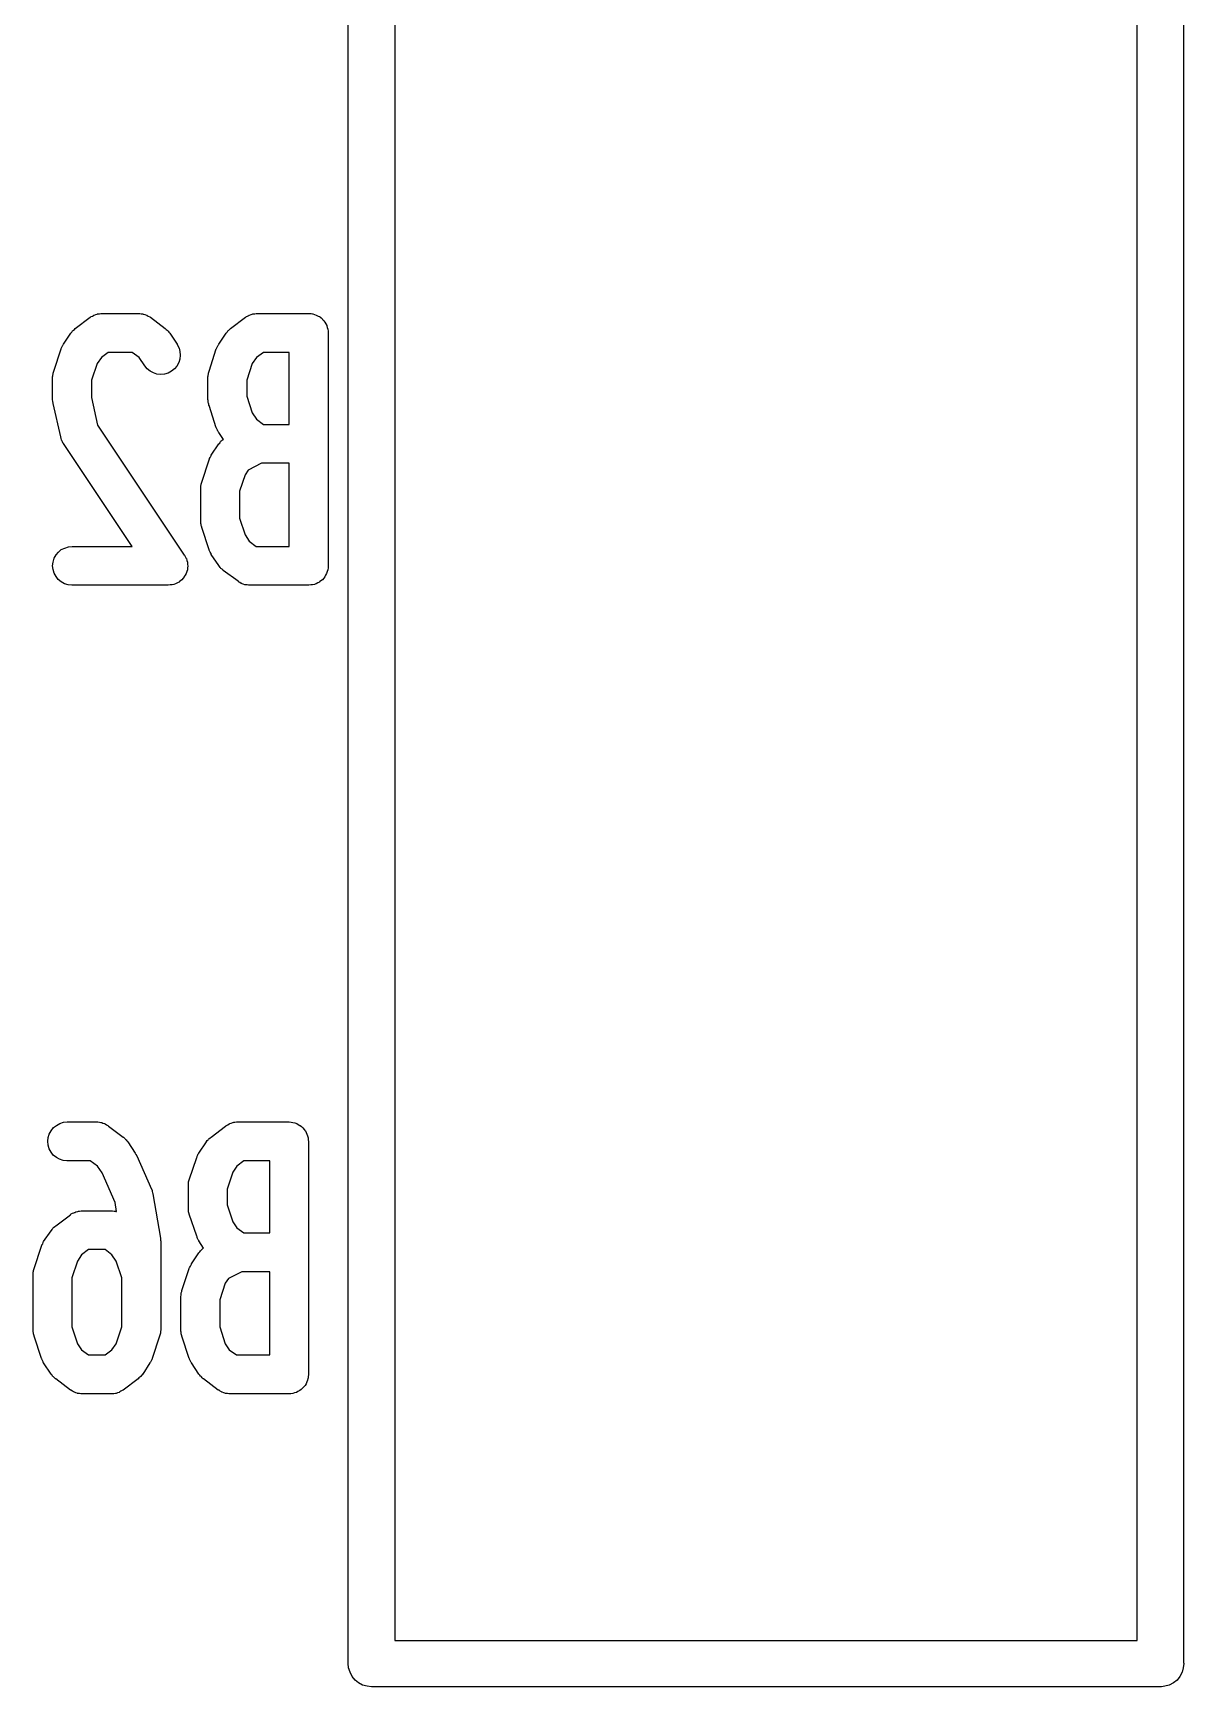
# Model space of a CAD drawing. Extents: x 85 to 230, y -159 to -77.
# Drawn here: x 221.88 to 225.58, y -107.76 to -102.43 of the extents above; entities that cross this region are included whole.
import ezdxf

# ---------------------------------------------------------------- set-up
doc = ezdxf.new("R2010")
doc.units = 0
doc.header["$MEASUREMENT"] = 0
doc.layers.add('BLACK', color=7, linetype='CONTINUOUS')

msp = doc.modelspace()

# ---------------------------------------------------------------- linework, layer by layer
at = {"layer": 'BLACK', "linetype": 'CONTINUOUS'}
for p, q in [((222.89, -107.677), (222.89, -77.2042)), ((225.58, -77.2042), (225.58, -107.677)), ((223.04, -77.2755), (223.04, -107.606)), ((225.43, -107.606), (225.43, -77.2755)), ((222.011, -103.382), (222.059, -103.346)), ((222.059, -103.346), (222.061, -103.345)), ((222.059, -103.346), (222.059, -103.346)), ((222.061, -103.345), (222.062, -103.344)), ((222.062, -103.344), (222.066, -103.342)), ((222.066, -103.342), (222.07, -103.34)), ((222.07, -103.34), (222.071, -103.339)), ((222.071, -103.339), (222.072, -103.339)), ((222.072, -103.339), (222.077, -103.337)), ((222.077, -103.337), (222.081, -103.336)), ((222.081, -103.336), (222.083, -103.335)), ((222.083, -103.335), (222.084, -103.335)), ((222.084, -103.335), (222.089, -103.335)), ((222.089, -103.335), (222.093, -103.334)), ((222.093, -103.334), (222.095, -103.334)), ((222.095, -103.334), (222.096, -103.334)), ((222.096, -103.334), (222.215, -103.334)), ((222.215, -103.334), (222.216, -103.334)), ((222.216, -103.334), (222.217, -103.334)), ((222.217, -103.334), (222.219, -103.334)), ((222.219, -103.334), (222.223, -103.335)), ((222.223, -103.335), (222.228, -103.335)), ((222.228, -103.335), (222.23, -103.336)), ((222.23, -103.336), (222.231, -103.336)), ((222.231, -103.336), (222.235, -103.337)), ((222.235, -103.337), (222.24, -103.339)), ((222.24, -103.339), (222.241, -103.339)), ((222.241, -103.339), (222.242, -103.34)), ((222.242, -103.34), (222.246, -103.342)), ((222.246, -103.342), (222.251, -103.345)), ((222.251, -103.345), (222.252, -103.346)), ((222.252, -103.346), (222.253, -103.346)), ((222.253, -103.346), (222.3, -103.382)), ((222.511, -103.382), (222.559, -103.346)), ((222.559, -103.346), (222.561, -103.345)), ((222.559, -103.346), (222.559, -103.346)), ((222.561, -103.345), (222.562, -103.344)), ((222.562, -103.344), (222.566, -103.342)), ((222.566, -103.342), (222.57, -103.34)), ((222.57, -103.34), (222.571, -103.339)), ((222.571, -103.339), (222.572, -103.339)), ((222.572, -103.339), (222.577, -103.337)), ((222.577, -103.337), (222.581, -103.336)), ((222.581, -103.336), (222.583, -103.335)), ((222.583, -103.335), (222.584, -103.335)), ((222.584, -103.335), (222.589, -103.335)), ((222.589, -103.335), (222.593, -103.334)), ((222.593, -103.334), (222.595, -103.334)), ((222.595, -103.334), (222.596, -103.334)), ((222.596, -103.334), (222.763, -103.334)), ((222.763, -103.334), (222.763, -103.334)), ((222.763, -103.334), (222.763, -103.334)), ((222.763, -103.334), (222.764, -103.334)), ((222.763, -103.334), (222.763, -103.334)), ((222.764, -103.334), (222.77, -103.334)), ((222.77, -103.334), (222.775, -103.335)), ((222.775, -103.335), (222.776, -103.335)), ((222.776, -103.335), (222.776, -103.335)), ((222.776, -103.335), (222.781, -103.337)), ((222.781, -103.337), (222.787, -103.339)), ((222.787, -103.339), (222.787, -103.339)), ((222.787, -103.339), (222.787, -103.339)), ((222.787, -103.339), (222.793, -103.342)), ((222.793, -103.342), (222.798, -103.344)), ((222.798, -103.344), (222.798, -103.345)), ((222.798, -103.345), (222.798, -103.345)), ((222.798, -103.345), (222.803, -103.348)), ((222.803, -103.348), (222.807, -103.352)), ((222.807, -103.352), (222.807, -103.352)), ((222.807, -103.352), (222.807, -103.353)), ((222.807, -103.353), (222.811, -103.357)), ((222.811, -103.357), (222.815, -103.362)), ((221.973, -103.433), (221.997, -103.397)), ((221.997, -103.397), (222, -103.394)), ((221.997, -103.397), (221.997, -103.397)), ((222, -103.394), (222.002, -103.39)), ((222.002, -103.39), (222.004, -103.389)), ((222.004, -103.389), (222.005, -103.387)), ((222.005, -103.387), (222.008, -103.385)), ((222.008, -103.385), (222.011, -103.382)), ((222.3, -103.382), (222.301, -103.383)), ((222.301, -103.383), (222.304, -103.385)), ((222.304, -103.385), (222.307, -103.388)), ((222.307, -103.388), (222.308, -103.389)), ((222.308, -103.389), (222.31, -103.391)), ((222.31, -103.391), (222.312, -103.394)), ((222.312, -103.394), (222.315, -103.397)), ((222.315, -103.397), (222.339, -103.433)), ((222.473, -103.433), (222.497, -103.397)), ((222.497, -103.397), (222.5, -103.394)), ((222.497, -103.397), (222.497, -103.397)), ((222.5, -103.394), (222.502, -103.39)), ((222.502, -103.39), (222.504, -103.389)), ((222.504, -103.389), (222.505, -103.387)), ((222.505, -103.387), (222.508, -103.385)), ((222.508, -103.385), (222.511, -103.382)), ((222.815, -103.362), (222.815, -103.362)), ((222.815, -103.362), (222.815, -103.362)), ((222.815, -103.362), (222.818, -103.367)), ((222.818, -103.367), (222.821, -103.372)), ((222.821, -103.372), (222.821, -103.373)), ((222.821, -103.373), (222.821, -103.373)), ((222.821, -103.373), (222.822, -103.379)), ((222.822, -103.379), (222.824, -103.384)), ((222.824, -103.384), (222.824, -103.384)), ((222.824, -103.384), (222.824, -103.385)), ((222.824, -103.385), (222.825, -103.39)), ((222.825, -103.39), (222.825, -103.396)), ((222.825, -103.396), (222.825, -104.146)), ((221.942, -103.519), (221.965, -103.448)), ((221.965, -103.448), (221.966, -103.447)), ((221.966, -103.446), (221.967, -103.444)), ((221.966, -103.447), (221.966, -103.446)), ((221.967, -103.444), (221.969, -103.44)), ((221.969, -103.44), (221.971, -103.436)), ((221.971, -103.436), (221.972, -103.435)), ((221.972, -103.435), (221.973, -103.433)), ((222.117, -103.459), (222.095, -103.476)), ((222.194, -103.459), (222.117, -103.459)), ((222.217, -103.476), (222.194, -103.459)), ((222.339, -103.433), (222.339, -103.434)), ((222.339, -103.434), (222.345, -103.445)), ((222.345, -103.445), (222.348, -103.456)), ((222.348, -103.456), (222.349, -103.468)), ((222.442, -103.519), (222.465, -103.448)), ((222.465, -103.448), (222.466, -103.447)), ((222.466, -103.446), (222.467, -103.444)), ((222.466, -103.447), (222.466, -103.446)), ((222.467, -103.444), (222.469, -103.44)), ((222.469, -103.44), (222.471, -103.436)), ((222.471, -103.436), (222.472, -103.435)), ((222.472, -103.435), (222.473, -103.433)), ((222.617, -103.459), (222.595, -103.476)), ((222.7, -103.459), (222.617, -103.459)), ((222.7, -103.691), (222.7, -103.459)), ((221.941, -103.523), (221.942, -103.519)), ((222.081, -103.495), (222.063, -103.549)), ((222.095, -103.476), (222.081, -103.495)), ((222.235, -103.502), (222.217, -103.476)), ((222.242, -103.512), (222.235, -103.502)), ((222.252, -103.52), (222.242, -103.512)), ((222.33, -103.512), (222.321, -103.52)), ((222.338, -103.503), (222.33, -103.512)), ((222.344, -103.492), (222.338, -103.503)), ((222.348, -103.481), (222.344, -103.492)), ((222.349, -103.468), (222.348, -103.481)), ((222.441, -103.523), (222.442, -103.519)), ((222.581, -103.495), (222.563, -103.549)), ((222.595, -103.476), (222.581, -103.495)), ((221.938, -103.538), (221.939, -103.535)), ((221.938, -103.539), (221.938, -103.538)), ((221.938, -103.611), (221.938, -103.539)), ((221.939, -103.531), (221.94, -103.529)), ((221.939, -103.535), (221.939, -103.531)), ((221.94, -103.526), (221.941, -103.523)), ((221.94, -103.529), (221.94, -103.526)), ((222.063, -103.549), (222.063, -103.604)), ((222.263, -103.525), (222.252, -103.52)), ((222.274, -103.529), (222.263, -103.525)), ((222.286, -103.53), (222.274, -103.529)), ((222.298, -103.529), (222.286, -103.53)), ((222.31, -103.526), (222.298, -103.529)), ((222.321, -103.52), (222.31, -103.526)), ((222.438, -103.538), (222.439, -103.535)), ((222.438, -103.539), (222.438, -103.538)), ((222.438, -103.611), (222.438, -103.539)), ((222.439, -103.531), (222.44, -103.529)), ((222.439, -103.535), (222.439, -103.531)), ((222.44, -103.526), (222.441, -103.523)), ((222.44, -103.529), (222.44, -103.526)), ((222.563, -103.549), (222.563, -103.6)), ((221.939, -103.617), (221.938, -103.611)), ((221.938, -103.611), (221.938, -103.611)), ((221.938, -103.611), (221.938, -103.611)), ((221.94, -103.623), (221.939, -103.617)), ((221.94, -103.624), (221.94, -103.623)), ((221.94, -103.623), (221.94, -103.623)), ((221.94, -103.623), (221.94, -103.623)), ((221.964, -103.731), (221.94, -103.624)), ((222.063, -103.604), (222.083, -103.693)), ((222.439, -103.614), (222.438, -103.611)), ((222.439, -103.618), (222.439, -103.614)), ((222.439, -103.62), (222.439, -103.618)), ((222.44, -103.623), (222.439, -103.62)), ((222.441, -103.626), (222.44, -103.623)), ((222.441, -103.63), (222.441, -103.626)), ((222.563, -103.6), (222.581, -103.654)), ((222.442, -103.63), (222.441, -103.63)), ((222.465, -103.702), (222.442, -103.63)), ((222.581, -103.654), (222.595, -103.674)), ((222.595, -103.674), (222.617, -103.691)), ((221.965, -103.736), (221.964, -103.731)), ((222.083, -103.693), (222.362, -104.112)), ((222.466, -103.703), (222.465, -103.702)), ((222.467, -103.705), (222.466, -103.703)), ((222.469, -103.709), (222.467, -103.705)), ((222.47, -103.713), (222.469, -103.709)), ((222.471, -103.714), (222.47, -103.713)), ((222.472, -103.716), (222.471, -103.714)), ((222.473, -103.717), (222.472, -103.716)), ((222.488, -103.739), (222.473, -103.717)), ((222.617, -103.691), (222.7, -103.691)), ((221.967, -103.741), (221.965, -103.736)), ((221.967, -103.742), (221.967, -103.741)), ((221.968, -103.743), (221.967, -103.742)), ((221.97, -103.747), (221.968, -103.743)), ((221.972, -103.752), (221.97, -103.747)), ((221.973, -103.752), (221.972, -103.752)), ((222.194, -104.084), (221.973, -103.752)), ((222.449, -103.79), (222.473, -103.754)), ((222.473, -103.754), (222.476, -103.751)), ((222.473, -103.754), (222.473, -103.754)), ((222.476, -103.751), (222.478, -103.748)), ((222.478, -103.748), (222.479, -103.746)), ((222.479, -103.746), (222.481, -103.744)), ((222.481, -103.744), (222.484, -103.742)), ((222.484, -103.742), (222.486, -103.74)), ((222.486, -103.74), (222.488, -103.739)), ((222.418, -103.877), (222.442, -103.805)), ((222.442, -103.804), (222.443, -103.803)), ((222.442, -103.805), (222.442, -103.804)), ((222.443, -103.801), (222.445, -103.797)), ((222.443, -103.803), (222.443, -103.801)), ((222.445, -103.797), (222.447, -103.793)), ((222.447, -103.793), (222.448, -103.792)), ((222.448, -103.792), (222.449, -103.79)), ((222.568, -103.838), (222.558, -103.853)), ((222.611, -103.816), (222.568, -103.838)), ((222.7, -103.816), (222.611, -103.816)), ((222.7, -104.084), (222.7, -103.816)), ((222.415, -103.888), (222.416, -103.886)), ((222.415, -103.892), (222.415, -103.888)), ((222.415, -103.895), (222.415, -103.892)), ((222.416, -103.883), (222.417, -103.88)), ((222.416, -103.886), (222.416, -103.883)), ((222.417, -103.88), (222.418, -103.877)), ((222.558, -103.853), (222.54, -103.906)), ((222.415, -103.896), (222.415, -103.895)), ((222.415, -104.003), (222.415, -103.896)), ((222.54, -103.906), (222.54, -103.993)), ((222.54, -103.993), (222.558, -104.047)), ((222.415, -104.007), (222.415, -104.003)), ((222.415, -104.01), (222.415, -104.007)), ((222.416, -104.013), (222.415, -104.01)), ((222.416, -104.016), (222.416, -104.013)), ((222.417, -104.019), (222.416, -104.016)), ((222.418, -104.022), (222.417, -104.019)), ((222.418, -104.023), (222.418, -104.022)), ((222.442, -104.095), (222.418, -104.023)), ((222.558, -104.047), (222.571, -104.067)), ((221.949, -104.111), (221.957, -104.102)), ((221.957, -104.102), (221.966, -104.094)), ((221.966, -104.094), (221.977, -104.089)), ((221.977, -104.089), (221.989, -104.085)), ((221.989, -104.085), (222.001, -104.084)), ((222.001, -104.084), (222.194, -104.084)), ((222.442, -104.096), (222.442, -104.095)), ((222.443, -104.098), (222.442, -104.096)), ((222.445, -104.102), (222.443, -104.098)), ((222.447, -104.106), (222.445, -104.102)), ((222.571, -104.067), (222.593, -104.084)), ((222.593, -104.084), (222.7, -104.084)), ((221.938, -104.146), (221.94, -104.134)), ((221.94, -104.158), (221.938, -104.146)), ((221.94, -104.134), (221.943, -104.122)), ((221.943, -104.17), (221.94, -104.158)), ((221.943, -104.122), (221.949, -104.111)), ((222.362, -104.112), (222.363, -104.112)), ((222.363, -104.112), (222.363, -104.112)), ((222.363, -104.112), (222.363, -104.112)), ((222.363, -104.112), (222.363, -104.112)), ((222.363, -104.112), (222.366, -104.118)), ((222.366, -104.118), (222.368, -104.123)), ((222.368, -104.123), (222.368, -104.123)), ((222.368, -104.123), (222.369, -104.123)), ((222.369, -104.123), (222.37, -104.129)), ((222.37, -104.129), (222.372, -104.135)), ((222.372, -104.135), (222.372, -104.135)), ((222.372, -104.135), (222.372, -104.135)), ((222.372, -104.135), (222.372, -104.141)), ((222.372, -104.141), (222.373, -104.147)), ((222.373, -104.147), (222.372, -104.153)), ((222.372, -104.153), (222.372, -104.159)), ((222.373, -104.147), (222.373, -104.147)), ((222.373, -104.147), (222.373, -104.147)), ((222.448, -104.107), (222.447, -104.106)), ((222.448, -104.109), (222.448, -104.107)), ((222.449, -104.11), (222.448, -104.109)), ((222.473, -104.145), (222.449, -104.11)), ((222.475, -104.148), (222.473, -104.145)), ((222.478, -104.152), (222.475, -104.148)), ((222.479, -104.153), (222.478, -104.152)), ((222.48, -104.155), (222.479, -104.153)), ((222.484, -104.157), (222.48, -104.155)), ((222.487, -104.16), (222.484, -104.157)), ((222.825, -104.153), (222.824, -104.159)), ((222.825, -104.146), (222.825, -104.147)), ((222.825, -104.147), (222.825, -104.147)), ((222.825, -104.147), (222.825, -104.147)), ((222.825, -104.147), (222.825, -104.147)), ((222.825, -104.147), (222.825, -104.153)), ((221.949, -104.181), (221.943, -104.17)), ((221.956, -104.19), (221.949, -104.181)), ((221.966, -104.198), (221.956, -104.19)), ((221.976, -104.204), (221.966, -104.198)), ((221.988, -104.207), (221.976, -104.204)), ((222, -104.209), (221.988, -104.207)), ((222.001, -104.209), (222, -104.209)), ((222.31, -104.209), (222.001, -104.209)), ((222.316, -104.208), (222.31, -104.209)), ((222.322, -104.208), (222.316, -104.208)), ((222.323, -104.208), (222.322, -104.208)), ((222.322, -104.208), (222.322, -104.208)), ((222.328, -104.206), (222.323, -104.208)), ((222.334, -104.204), (222.328, -104.206)), ((222.34, -104.201), (222.334, -104.204)), ((222.334, -104.204), (222.334, -104.204)), ((222.334, -104.204), (222.334, -104.204)), ((222.345, -104.199), (222.34, -104.201)), ((222.35, -104.195), (222.345, -104.198)), ((222.345, -104.198), (222.345, -104.198)), ((222.345, -104.198), (222.345, -104.199)), ((222.354, -104.191), (222.35, -104.195)), ((222.358, -104.186), (222.354, -104.191)), ((222.354, -104.191), (222.354, -104.191)), ((222.354, -104.191), (222.354, -104.191)), ((222.362, -104.182), (222.358, -104.186)), ((222.365, -104.176), (222.362, -104.181)), ((222.362, -104.181), (222.362, -104.181)), ((222.362, -104.181), (222.362, -104.182)), ((222.368, -104.171), (222.365, -104.176)), ((222.37, -104.165), (222.368, -104.171)), ((222.368, -104.171), (222.368, -104.171)), ((222.368, -104.171), (222.368, -104.171)), ((222.372, -104.159), (222.37, -104.165)), ((222.372, -104.159), (222.372, -104.159)), ((222.372, -104.159), (222.372, -104.159)), ((222.487, -104.161), (222.487, -104.16)), ((222.535, -104.196), (222.487, -104.161)), ((222.536, -104.197), (222.535, -104.196)), ((222.537, -104.198), (222.536, -104.197)), ((222.541, -104.2), (222.537, -104.198)), ((222.545, -104.203), (222.541, -104.2)), ((222.547, -104.203), (222.545, -104.203)), ((222.548, -104.204), (222.547, -104.203)), ((222.552, -104.205), (222.548, -104.204)), ((222.557, -104.207), (222.552, -104.205)), ((222.558, -104.207), (222.557, -104.207)), ((222.559, -104.207), (222.558, -104.207)), ((222.564, -104.208), (222.559, -104.207)), ((222.569, -104.209), (222.564, -104.208)), ((222.57, -104.209), (222.569, -104.209)), ((222.571, -104.209), (222.57, -104.209)), ((222.572, -104.209), (222.571, -104.209)), ((222.763, -104.209), (222.572, -104.209)), ((222.769, -104.208), (222.763, -104.209)), ((222.775, -104.208), (222.769, -104.208)), ((222.781, -104.206), (222.775, -104.208)), ((222.775, -104.208), (222.775, -104.208)), ((222.775, -104.208), (222.775, -104.208)), ((222.786, -104.204), (222.781, -104.206)), ((222.787, -104.204), (222.786, -104.204)), ((222.786, -104.204), (222.786, -104.204)), ((222.792, -104.201), (222.787, -104.204)), ((222.797, -104.199), (222.792, -104.201)), ((222.802, -104.195), (222.797, -104.198)), ((222.797, -104.198), (222.797, -104.198)), ((222.797, -104.198), (222.797, -104.199)), ((222.807, -104.191), (222.802, -104.195)), ((222.811, -104.186), (222.807, -104.191)), ((222.807, -104.191), (222.807, -104.191)), ((222.807, -104.191), (222.807, -104.191)), ((222.814, -104.182), (222.811, -104.186)), ((222.815, -104.181), (222.814, -104.182)), ((222.817, -104.176), (222.815, -104.181)), ((222.815, -104.181), (222.815, -104.181)), ((222.82, -104.171), (222.817, -104.176)), ((222.822, -104.165), (222.82, -104.171)), ((222.82, -104.171), (222.82, -104.171)), ((222.82, -104.171), (222.82, -104.171)), ((222.824, -104.159), (222.822, -104.165)), ((222.824, -104.159), (222.824, -104.159)), ((222.824, -104.159), (222.824, -104.159)), ((221.927, -105.976), (221.933, -105.965)), ((221.933, -105.965), (221.941, -105.955)), ((221.941, -105.955), (221.95, -105.948)), ((221.95, -105.948), (221.961, -105.942)), ((221.961, -105.942), (221.973, -105.938)), ((221.973, -105.938), (221.985, -105.937)), ((221.985, -105.937), (222.08, -105.937)), ((222.08, -105.937), (222.081, -105.937)), ((222.081, -105.937), (222.083, -105.937)), ((222.083, -105.937), (222.084, -105.937)), ((222.084, -105.937), (222.089, -105.938)), ((222.089, -105.938), (222.093, -105.939)), ((222.093, -105.939), (222.095, -105.939)), ((222.095, -105.939), (222.096, -105.939)), ((222.096, -105.939), (222.1, -105.941)), ((222.1, -105.941), (222.105, -105.942)), ((222.105, -105.942), (222.106, -105.943)), ((222.106, -105.943), (222.107, -105.943)), ((222.107, -105.943), (222.111, -105.946)), ((222.111, -105.946), (222.116, -105.948)), ((222.116, -105.948), (222.117, -105.949)), ((222.117, -105.949), (222.118, -105.95)), ((222.118, -105.95), (222.165, -105.986)), ((222.448, -105.986), (222.495, -105.95)), ((222.495, -105.95), (222.496, -105.949)), ((222.496, -105.949), (222.497, -105.949)), ((222.497, -105.949), (222.498, -105.948)), ((222.498, -105.948), (222.502, -105.946)), ((222.502, -105.946), (222.506, -105.943)), ((222.506, -105.943), (222.508, -105.943)), ((222.508, -105.943), (222.509, -105.942)), ((222.509, -105.942), (222.513, -105.941)), ((222.513, -105.941), (222.518, -105.939)), ((222.518, -105.939), (222.519, -105.939)), ((222.519, -105.939), (222.521, -105.938)), ((222.521, -105.938), (222.525, -105.938)), ((222.525, -105.938), (222.53, -105.937)), ((222.53, -105.937), (222.531, -105.937)), ((222.531, -105.937), (222.533, -105.937)), ((222.533, -105.937), (222.699, -105.937)), ((222.699, -105.937), (222.7, -105.937)), ((222.7, -105.937), (222.7, -105.937)), ((222.7, -105.937), (222.7, -105.937)), ((222.7, -105.937), (222.7, -105.937)), ((222.7, -105.937), (222.706, -105.938)), ((222.706, -105.938), (222.712, -105.939)), ((222.712, -105.939), (222.712, -105.939)), ((222.712, -105.939), (222.712, -105.939)), ((222.712, -105.939), (222.718, -105.94)), ((222.718, -105.94), (222.724, -105.942)), ((222.724, -105.942), (222.724, -105.942)), ((222.724, -105.942), (222.724, -105.942)), ((222.724, -105.942), (222.729, -105.945)), ((222.729, -105.945), (222.734, -105.948)), ((222.734, -105.948), (222.734, -105.948)), ((222.734, -105.948), (222.735, -105.948)), ((222.735, -105.948), (222.739, -105.952)), ((222.739, -105.952), (222.744, -105.956)), ((222.744, -105.956), (222.744, -105.956)), ((222.744, -105.956), (222.744, -105.956)), ((222.744, -105.956), (222.748, -105.961)), ((222.748, -105.961), (222.751, -105.965)), ((222.751, -105.965), (222.751, -105.965)), ((222.751, -105.965), (222.752, -105.966)), ((222.752, -105.966), (222.754, -105.971)), ((221.923, -105.999), (221.924, -105.987)), ((221.924, -106.012), (221.923, -105.999)), ((221.924, -105.987), (221.927, -105.976)), ((221.927, -106.023), (221.924, -106.012)), ((222.165, -105.986), (222.166, -105.986)), ((222.166, -105.986), (222.169, -105.989)), ((222.169, -105.989), (222.172, -105.991)), ((222.172, -105.991), (222.173, -105.993)), ((222.173, -105.993), (222.175, -105.994)), ((222.175, -105.994), (222.177, -105.998)), ((222.177, -105.998), (222.18, -106.001)), ((222.18, -106.001), (222.204, -106.037)), ((222.409, -106.037), (222.433, -106.001)), ((222.433, -106.001), (222.434, -106)), ((222.434, -106), (222.436, -105.997)), ((222.436, -105.997), (222.439, -105.994)), ((222.439, -105.994), (222.44, -105.992)), ((222.44, -105.992), (222.441, -105.991)), ((222.441, -105.991), (222.445, -105.988)), ((222.445, -105.988), (222.448, -105.986)), ((222.754, -105.971), (222.757, -105.976)), ((222.757, -105.976), (222.757, -105.976)), ((222.757, -105.976), (222.757, -105.976)), ((222.757, -105.976), (222.759, -105.982)), ((222.759, -105.982), (222.761, -105.988)), ((222.761, -105.988), (222.761, -105.988)), ((222.761, -105.988), (222.761, -105.988)), ((222.761, -105.988), (222.761, -105.994)), ((222.761, -105.994), (222.762, -106)), ((222.762, -106), (222.762, -106.75)), ((221.933, -106.034), (221.927, -106.023)), ((221.94, -106.044), (221.933, -106.034)), ((221.95, -106.051), (221.94, -106.044)), ((221.96, -106.057), (221.95, -106.051)), ((221.972, -106.061), (221.96, -106.057)), ((221.984, -106.062), (221.972, -106.061)), ((221.985, -106.062), (221.984, -106.062)), ((222.059, -106.062), (221.985, -106.062)), ((222.082, -106.079), (222.059, -106.062)), ((222.204, -106.037), (222.204, -106.037)), ((222.204, -106.037), (222.206, -106.042)), ((222.206, -106.042), (222.209, -106.046)), ((222.209, -106.046), (222.256, -106.153)), ((222.378, -106.123), (222.402, -106.051)), ((222.402, -106.051), (222.403, -106.049)), ((222.402, -106.051), (222.402, -106.051)), ((222.403, -106.047), (222.406, -106.043)), ((222.403, -106.049), (222.403, -106.047)), ((222.406, -106.043), (222.407, -106.04)), ((222.407, -106.04), (222.408, -106.038)), ((222.408, -106.038), (222.409, -106.037)), ((222.554, -106.062), (222.531, -106.079)), ((222.637, -106.062), (222.554, -106.062)), ((222.637, -106.294), (222.637, -106.062)), ((222.097, -106.101), (222.082, -106.079)), ((222.139, -106.196), (222.097, -106.101)), ((222.376, -106.13), (222.377, -106.126)), ((222.377, -106.126), (222.378, -106.123)), ((222.518, -106.099), (222.5, -106.153)), ((222.531, -106.079), (222.518, -106.099)), ((222.256, -106.153), (222.257, -106.154)), ((222.257, -106.154), (222.257, -106.155)), ((222.257, -106.155), (222.258, -106.156)), ((222.258, -106.156), (222.259, -106.161)), ((222.259, -106.161), (222.26, -106.165)), ((222.26, -106.165), (222.261, -106.167)), ((222.261, -106.167), (222.261, -106.168)), ((222.261, -106.168), (222.285, -106.311)), ((222.375, -106.135), (222.376, -106.132)), ((222.375, -106.138), (222.375, -106.135)), ((222.375, -106.142), (222.375, -106.138)), ((222.375, -106.143), (222.375, -106.142)), ((222.375, -106.214), (222.375, -106.143)), ((222.376, -106.132), (222.376, -106.13)), ((222.5, -106.153), (222.5, -106.204)), ((221.995, -106.236), (221.996, -106.235)), ((221.996, -106.235), (221.997, -106.234)), ((221.997, -106.234), (221.998, -106.233)), ((221.998, -106.233), (222.002, -106.231)), ((222.002, -106.231), (222.006, -106.229)), ((222.006, -106.229), (222.008, -106.228)), ((222.008, -106.228), (222.009, -106.228)), ((222.009, -106.228), (222.013, -106.226)), ((222.013, -106.226), (222.018, -106.225)), ((222.018, -106.225), (222.019, -106.225)), ((222.019, -106.225), (222.021, -106.224)), ((222.021, -106.224), (222.025, -106.224)), ((222.025, -106.224), (222.03, -106.223)), ((222.03, -106.223), (222.031, -106.223)), ((222.031, -106.223), (222.033, -106.223)), ((222.033, -106.223), (222.128, -106.223)), ((222.128, -106.223), (222.129, -106.223)), ((222.129, -106.223), (222.13, -106.223)), ((222.13, -106.223), (222.131, -106.223)), ((222.131, -106.223), (222.136, -106.224)), ((222.136, -106.224), (222.141, -106.224)), ((222.144, -106.225), (222.139, -106.196)), ((222.141, -106.224), (222.142, -106.225)), ((222.142, -106.225), (222.144, -106.225)), ((222.144, -106.225), (222.144, -106.225)), ((222.375, -106.218), (222.375, -106.214)), ((222.375, -106.221), (222.375, -106.218)), ((222.376, -106.224), (222.375, -106.221)), ((222.376, -106.226), (222.376, -106.224)), ((222.377, -106.23), (222.376, -106.226)), ((222.378, -106.233), (222.377, -106.23)), ((222.378, -106.234), (222.378, -106.233)), ((222.402, -106.305), (222.378, -106.234)), ((222.5, -106.204), (222.518, -106.258)), ((221.909, -106.322), (221.933, -106.287)), ((221.933, -106.287), (221.934, -106.286)), ((221.934, -106.286), (221.936, -106.283)), ((221.936, -106.283), (221.939, -106.279)), ((221.939, -106.279), (221.94, -106.278)), ((221.94, -106.278), (221.941, -106.277)), ((221.941, -106.277), (221.945, -106.274)), ((221.945, -106.274), (221.948, -106.271)), ((221.948, -106.271), (221.995, -106.236)), ((222.518, -106.258), (222.531, -106.278)), ((222.531, -106.278), (222.554, -106.294)), ((221.878, -106.409), (221.902, -106.337)), ((221.902, -106.336), (221.903, -106.335)), ((221.902, -106.337), (221.902, -106.336)), ((221.903, -106.333), (221.906, -106.329)), ((221.903, -106.335), (221.903, -106.333)), ((221.906, -106.329), (221.907, -106.325)), ((221.907, -106.325), (221.908, -106.324)), ((221.908, -106.324), (221.909, -106.322)), ((222.285, -106.311), (222.285, -106.312)), ((222.285, -106.312), (222.285, -106.317)), ((222.285, -106.317), (222.286, -106.321)), ((222.286, -106.321), (222.286, -106.607)), ((222.403, -106.307), (222.402, -106.305)), ((222.403, -106.309), (222.403, -106.307)), ((222.405, -106.312), (222.403, -106.309)), ((222.407, -106.316), (222.405, -106.312)), ((222.408, -106.318), (222.407, -106.316)), ((222.409, -106.319), (222.408, -106.318)), ((222.409, -106.32), (222.409, -106.319)), ((222.424, -106.343), (222.409, -106.32)), ((222.554, -106.294), (222.637, -106.294)), ((222.018, -106.385), (222, -106.439)), ((222.031, -106.365), (222.018, -106.385)), ((222.054, -106.348), (222.031, -106.365)), ((222.107, -106.348), (222.054, -106.348)), ((222.129, -106.365), (222.107, -106.348)), ((222.143, -106.385), (222.129, -106.365)), ((222.161, -106.439), (222.143, -106.385)), ((222.384, -106.397), (222.385, -106.395)), ((222.385, -106.394), (222.409, -106.358)), ((222.385, -106.395), (222.385, -106.394)), ((222.409, -106.358), (222.41, -106.357)), ((222.41, -106.357), (222.412, -106.355)), ((222.412, -106.355), (222.414, -106.352)), ((222.414, -106.352), (222.416, -106.35)), ((222.416, -106.35), (222.418, -106.348)), ((222.418, -106.348), (222.42, -106.346)), ((222.42, -106.346), (222.423, -106.343)), ((222.423, -106.343), (222.424, -106.343)), ((221.875, -106.42), (221.876, -106.418)), ((221.875, -106.424), (221.875, -106.42)), ((221.875, -106.427), (221.875, -106.424)), ((221.875, -106.428), (221.875, -106.427)), ((221.875, -106.607), (221.875, -106.428)), ((221.876, -106.415), (221.877, -106.412)), ((221.876, -106.418), (221.876, -106.415)), ((221.877, -106.412), (221.878, -106.409)), ((222, -106.439), (222, -106.597)), ((222.161, -106.597), (222.161, -106.439)), ((222.354, -106.48), (222.378, -106.409)), ((222.378, -106.408), (222.379, -106.406)), ((222.378, -106.409), (222.378, -106.408)), ((222.379, -106.406), (222.38, -106.404)), ((222.38, -106.404), (222.382, -106.401)), ((222.382, -106.401), (222.384, -106.397)), ((222.504, -106.441), (222.494, -106.456)), ((222.547, -106.419), (222.504, -106.441)), ((222.637, -106.419), (222.547, -106.419)), ((222.637, -106.687), (222.637, -106.419)), ((222.351, -106.499), (222.352, -106.495)), ((222.351, -106.5), (222.351, -106.499)), ((222.351, -106.607), (222.351, -106.5)), ((222.352, -106.487), (222.354, -106.483)), ((222.352, -106.489), (222.352, -106.487)), ((222.352, -106.492), (222.352, -106.489)), ((222.352, -106.495), (222.352, -106.492)), ((222.354, -106.483), (222.354, -106.48)), ((222.494, -106.456), (222.476, -106.51)), ((222.476, -106.51), (222.476, -106.597)), ((221.875, -106.61), (221.875, -106.607)), ((222, -106.597), (222.018, -106.651)), ((222.143, -106.651), (222.161, -106.597)), ((222.286, -106.608), (222.285, -106.611)), ((222.286, -106.607), (222.286, -106.608)), ((222.351, -106.61), (222.351, -106.607)), ((222.476, -106.597), (222.494, -106.651)), ((221.875, -106.614), (221.875, -106.61)), ((221.876, -106.616), (221.875, -106.614)), ((221.876, -106.619), (221.876, -106.616)), ((221.877, -106.622), (221.876, -106.619)), ((221.878, -106.626), (221.877, -106.622)), ((221.878, -106.627), (221.878, -106.626)), ((221.902, -106.698), (221.878, -106.627)), ((222.018, -106.651), (222.031, -106.671)), ((222.129, -106.671), (222.143, -106.651)), ((222.282, -106.627), (222.259, -106.698)), ((222.283, -106.623), (222.282, -106.627)), ((222.284, -106.62), (222.283, -106.623)), ((222.285, -106.617), (222.284, -106.62)), ((222.285, -106.611), (222.285, -106.615)), ((222.285, -106.615), (222.285, -106.617)), ((222.352, -106.614), (222.351, -106.61)), ((222.352, -106.616), (222.352, -106.614)), ((222.352, -106.619), (222.352, -106.616)), ((222.353, -106.622), (222.352, -106.619)), ((222.354, -106.626), (222.353, -106.622)), ((222.354, -106.627), (222.354, -106.626)), ((222.378, -106.698), (222.354, -106.627)), ((222.494, -106.651), (222.507, -106.671)), ((221.903, -106.7), (221.902, -106.698)), ((221.903, -106.701), (221.903, -106.7)), ((221.905, -106.705), (221.903, -106.701)), ((221.907, -106.709), (221.905, -106.705)), ((221.908, -106.711), (221.907, -106.709)), ((221.909, -106.712), (221.908, -106.711)), ((221.909, -106.713), (221.909, -106.712)), ((221.933, -106.749), (221.909, -106.713)), ((222.031, -106.671), (222.054, -106.687)), ((222.054, -106.687), (222.107, -106.687)), ((222.107, -106.687), (222.129, -106.671)), ((222.251, -106.713), (222.228, -106.749)), ((222.252, -106.711), (222.251, -106.713)), ((222.253, -106.71), (222.252, -106.711)), ((222.255, -106.706), (222.253, -106.71)), ((222.257, -106.702), (222.255, -106.706)), ((222.258, -106.701), (222.257, -106.702)), ((222.259, -106.698), (222.258, -106.699)), ((222.258, -106.699), (222.258, -106.701)), ((222.379, -106.7), (222.378, -106.698)), ((222.379, -106.701), (222.379, -106.7)), ((222.381, -106.705), (222.379, -106.701)), ((222.383, -106.709), (222.381, -106.705)), ((222.384, -106.711), (222.383, -106.709)), ((222.385, -106.712), (222.384, -106.711)), ((222.385, -106.713), (222.385, -106.712)), ((222.409, -106.749), (222.385, -106.713)), ((222.507, -106.671), (222.53, -106.687)), ((222.53, -106.687), (222.637, -106.687)), ((221.936, -106.752), (221.933, -106.749)), ((221.938, -106.755), (221.936, -106.752)), ((221.939, -106.757), (221.938, -106.755)), ((221.941, -106.758), (221.939, -106.757)), ((221.944, -106.761), (221.941, -106.758)), ((221.947, -106.764), (221.944, -106.761)), ((221.948, -106.764), (221.947, -106.764)), ((221.995, -106.8), (221.948, -106.764)), ((222.213, -106.764), (222.165, -106.8)), ((222.216, -106.761), (222.213, -106.764)), ((222.219, -106.759), (222.216, -106.761)), ((222.221, -106.757), (222.219, -106.759)), ((222.222, -106.756), (222.221, -106.757)), ((222.224, -106.753), (222.222, -106.756)), ((222.227, -106.749), (222.224, -106.753)), ((222.228, -106.749), (222.227, -106.749)), ((222.412, -106.752), (222.409, -106.749)), ((222.414, -106.755), (222.412, -106.752)), ((222.416, -106.757), (222.414, -106.755)), ((222.417, -106.758), (222.416, -106.757)), ((222.42, -106.761), (222.417, -106.758)), ((222.423, -106.764), (222.42, -106.761)), ((222.424, -106.764), (222.423, -106.764)), ((222.471, -106.8), (222.424, -106.764)), ((222.759, -106.768), (222.757, -106.774)), ((222.76, -106.763), (222.759, -106.768)), ((222.761, -106.762), (222.76, -106.763)), ((222.76, -106.763), (222.76, -106.763)), ((222.762, -106.751), (222.761, -106.757)), ((222.761, -106.757), (222.761, -106.762)), ((222.762, -106.75), (222.762, -106.75)), ((222.762, -106.75), (222.762, -106.75)), ((222.762, -106.75), (222.762, -106.75)), ((222.762, -106.75), (222.762, -106.751)), ((221.996, -106.8), (221.995, -106.8)), ((221.997, -106.801), (221.996, -106.8)), ((222.002, -106.804), (221.997, -106.801)), ((222.006, -106.806), (222.002, -106.804)), ((222.007, -106.807), (222.006, -106.806)), ((222.008, -106.807), (222.007, -106.807)), ((222.013, -106.809), (222.008, -106.807)), ((222.017, -106.81), (222.013, -106.809)), ((222.018, -106.811), (222.017, -106.81)), ((222.02, -106.811), (222.018, -106.811)), ((222.024, -106.811), (222.02, -106.811)), ((222.029, -106.812), (222.024, -106.811)), ((222.03, -106.812), (222.029, -106.812)), ((222.032, -106.812), (222.03, -106.812)), ((222.033, -106.812), (222.032, -106.812)), ((222.128, -106.812), (222.033, -106.812)), ((222.129, -106.812), (222.128, -106.812)), ((222.131, -106.812), (222.129, -106.812)), ((222.135, -106.812), (222.131, -106.812)), ((222.14, -106.811), (222.135, -106.812)), ((222.141, -106.811), (222.14, -106.811)), ((222.143, -106.811), (222.141, -106.811)), ((222.147, -106.809), (222.143, -106.811)), ((222.152, -106.808), (222.147, -106.809)), ((222.153, -106.807), (222.152, -106.808)), ((222.154, -106.806), (222.153, -106.807)), ((222.158, -106.804), (222.154, -106.806)), ((222.162, -106.802), (222.158, -106.804)), ((222.164, -106.801), (222.162, -106.802)), ((222.165, -106.8), (222.164, -106.801)), ((222.165, -106.8), (222.165, -106.8)), ((222.473, -106.8), (222.471, -106.8)), ((222.474, -106.801), (222.473, -106.8)), ((222.478, -106.804), (222.474, -106.801)), ((222.482, -106.806), (222.478, -106.804)), ((222.483, -106.807), (222.482, -106.806)), ((222.484, -106.807), (222.483, -106.807)), ((222.489, -106.809), (222.484, -106.807)), ((222.493, -106.81), (222.489, -106.809)), ((222.495, -106.811), (222.493, -106.81)), ((222.496, -106.811), (222.495, -106.811)), ((222.501, -106.811), (222.496, -106.811)), ((222.505, -106.812), (222.501, -106.811)), ((222.507, -106.812), (222.505, -106.812)), ((222.508, -106.812), (222.507, -106.812)), ((222.509, -106.812), (222.508, -106.812)), ((222.699, -106.812), (222.509, -106.812)), ((222.705, -106.812), (222.699, -106.812)), ((222.711, -106.811), (222.705, -106.812)), ((222.717, -106.809), (222.711, -106.811)), ((222.711, -106.811), (222.711, -106.811)), ((222.711, -106.811), (222.711, -106.811)), ((222.723, -106.808), (222.717, -106.809)), ((222.728, -106.805), (222.723, -106.808)), ((222.723, -106.808), (222.723, -106.808)), ((222.723, -106.808), (222.723, -106.808)), ((222.734, -106.802), (222.728, -106.805)), ((222.738, -106.798), (222.734, -106.802)), ((222.734, -106.802), (222.734, -106.802)), ((222.734, -106.802), (222.734, -106.802)), ((222.743, -106.794), (222.738, -106.798)), ((222.747, -106.79), (222.743, -106.794)), ((222.743, -106.794), (222.743, -106.794)), ((222.743, -106.794), (222.743, -106.794)), ((222.751, -106.785), (222.747, -106.79)), ((222.754, -106.78), (222.751, -106.785)), ((222.751, -106.785), (222.751, -106.785)), ((222.751, -106.785), (222.751, -106.785)), ((222.757, -106.774), (222.754, -106.78)), ((222.757, -106.774), (222.757, -106.774)), ((222.757, -106.774), (222.757, -106.774)), ((223.04, -107.606), (225.43, -107.606)), ((222.89, -107.681), (222.89, -107.677)), ((222.891, -107.695), (222.89, -107.681)), ((222.896, -107.709), (222.891, -107.695)), ((222.903, -107.722), (222.896, -107.709)), ((222.912, -107.734), (222.903, -107.722)), ((225.568, -107.722), (225.559, -107.734)), ((225.575, -107.709), (225.568, -107.722)), ((225.579, -107.695), (225.575, -107.709)), ((225.581, -107.681), (225.579, -107.695)), ((225.58, -107.677), (225.581, -107.681)), ((222.923, -107.743), (222.912, -107.734)), ((222.936, -107.75), (222.923, -107.743)), ((222.951, -107.754), (222.936, -107.75)), ((222.965, -107.756), (222.951, -107.754)), ((222.969, -107.756), (222.965, -107.756)), ((225.502, -107.756), (222.969, -107.756)), ((225.505, -107.756), (225.502, -107.756)), ((225.509, -107.756), (225.505, -107.756)), ((225.52, -107.754), (225.509, -107.756)), ((225.534, -107.75), (225.52, -107.754)), ((225.547, -107.743), (225.534, -107.75)), ((225.559, -107.734), (225.547, -107.743))]:
    msp.add_line(p, q, dxfattribs=at)

doc.saveas('drawing.dxf')
